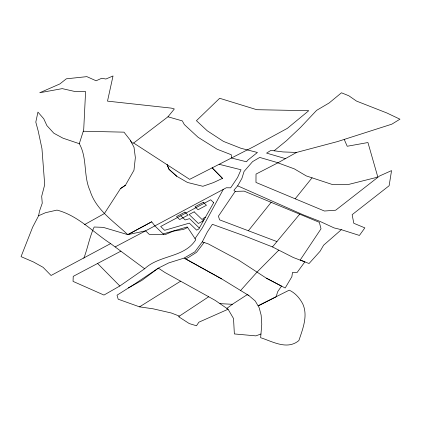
<?xml version="1.0" encoding="UTF-8"?>
<svg xmlns="http://www.w3.org/2000/svg" width="421" height="421" viewBox="0 0 421 421"><rect width="100%" height="100%" fill="white"/><g stroke="black" fill="none" stroke-linecap="round" stroke-linejoin="round"><path stroke-width="0.63" d="M163.185 233.934L187.282 226.94L195.776 239.707C184.451 257.852 159.485 254.752 144.645 268.766L110.612 243.596L51.052 275.476L43.084 267.309L33.443 261.967L21.05 256.642L32.659 227.14L38.6 215.752L39.5 211.137L42.253 203.211L41.684 196.286L44.705 184.677L41.963 148.681L38.206 131.036L35.801 122.09L37.937 112.102L43.763 118.78L46.894 125.59L53.841 133.22L62.971 138.177L79.29 143.693C87.473 158.043 83.226 175.773 90.031 190.687C95.988 209.984 113.886 221.467 127.8 234.655L145.603 230.84L226.319 187.766L230.655 187.834L237.565 177.541L241.007 169.763L219.13 164.295M83.274 131.236L83.742 129.005L85.589 91.578L74.617 91.436L62.25 88.631L39.732 92.746L59.856 83.947L66.318 78.822L86.868 76.638L96.099 80.779L101.729 78.259L105.903 79.022L113.023 75.964L107.502 101.135L171.315 108.118L174.336 108.976L167.974 116.796L133.646 143.019L131.684 142.814L130.357 140.282L123.99 132.157L83.274 131.236L79.29 143.693M83.853 258.21C87.763 247.958 89.541 237.039 94.162 227.019L103.198 227.345L127.8 234.655L151.692 221.788L154.854 225.903L163.695 234.429M179.388 316.113L171.263 312.982L153.223 308.835L139.546 306.856L118.206 299.215L117.017 295.195L133.962 284.475L158.354 268.13L168.695 262.925L184.13 258.084L194.87 251.821L202.259 241.88L207.353 231.945L212.368 224.309L244.306 235.839L272.482 246.932L293.316 257.52L309.067 263.514L320.092 251.253L323.607 245.206L341.352 229.687L359.413 235.439L364.865 227.877L353.803 223.288L352.14 214.689L389.115 185.756L391.556 170.605L379.563 175.983L335.684 210.211L324.438 211.021L255.968 182.44L256.026 174.089L277.897 162.832L296.531 152.439L337.553 141.561L391.835 124.169L399.95 119.19L386.804 112.949L356.524 101.093L348.835 95.778L341.484 92.788L329.101 103.003L316.624 110.349L300.641 127.316L286.59 140.603L274.113 150.792L270.908 150.381L266.582 153.112L285.443 158.622M223.288 189.382L202.269 228.014L195.034 238.591M204.101 242.501L196.554 252.321L188.582 257.405L185.477 258.826L221.662 278.891L248.895 295.579L255.221 300.957L259.194 307.783L261.131 315.092L261.773 324.254L260.641 337.705C272.834 341.62 287.154 350.314 298.873 340.568C302.731 328.98 308.183 315.892 302.778 303.92C299.715 298.147 295.268 292.9 289.211 290.174L258.199 305.688M84.584 224.598L104.371 213.563L120.532 188.561L125.405 185.293L133.973 170.237L135.357 157.591L134.01 147.266L130.357 140.282M202.259 241.88L208.274 243.896L238.728 260.189L266.319 278.155L285.185 288.006L291.879 276.697L292.495 272.408L297.094 272.498L304.941 261.762L300.194 260.031L321.023 228.798L319.339 222.325L244.133 191.123L235.223 191.376L233.918 190.255L237.67 185.819L241.896 178.436L244.08 171.431L252.584 161.622L259.731 157.428L276.581 162.348L294.311 168.863L306.262 175.91L332.474 184.556L348.904 184.361L376.106 177.536L377.753 176.794L367.938 142.535L347.22 146.261L344.215 139.425M235.223 191.376L218.431 216.162L219.594 219.851L276.929 241.58M248.516 230.582L271.161 202.306M295.195 198.812L312.05 177.82M272.482 246.932L299.784 214.073M240.549 290.569L257.126 271.998L278.802 250.142M226.887 308.419L232.329 304.299L247.29 294.616L248.895 295.579M120.911 251.142L73.222 276.36L73.049 281.386L103.966 295.058L119.832 285.996L144.645 268.766M120.532 188.561L125.405 185.293M208.684 296.758L178.551 316.666L189.282 323.575L196.491 325.78L198.854 322.202L228.087 309.24L233.534 318.539L234.36 333.942L255.889 335.869L260.957 333.985M139.546 306.856L180.604 281.181M128.316 287.932L141.819 280.423L158.354 268.13L164.921 272.482L215.084 300.31L228.087 309.24M38.6 215.752L45.584 212.673L56.993 210.1C77.927 215.51 92.962 232.15 110.612 243.596M127.8 234.655L151.692 221.788M205.464 217.173L202.864 218.562L204.038 219.694M115.138 246.911L145.603 230.84L149.255 234.36L165.627 234.439L173.168 231.192L183.703 229.34L187.64 227.477M258.689 305.714L276.055 296.868L277.771 291.553L281.507 286.127L266.319 278.155M222.499 178.388L212.147 167.858L222.499 178.388L213.379 182.63L202.864 186.287L187.477 182.472L176.815 176.31L169.058 169.374L167.121 164.737L169.058 169.374L176.815 176.31M296.531 152.439L282.996 151.934L274.113 150.792M219.93 303.636L232.329 304.299M341.352 229.687L334.111 227.919L320.013 221.414L303.178 214.821L237.67 185.819M167.974 116.796L182.33 120.901L184.309 124.548L198.091 137.288L217.104 149.213L231.271 154.744L231.439 158.012L246.48 161.785L247.927 160.054L257.426 152.481L240.991 148.287L223.446 141.398L207.243 130.784L196.428 120.701L219.657 98.282L256.763 109.702L308.761 110.702L287.327 128.368L254.058 146.471L189.65 179.351L133.646 143.019M221.662 278.891L184.13 258.084M199.307 228.035L189.576 218.652L185.124 219.936L180.798 215.768M97.593 263.472L119.832 285.996M213.689 202.664L198.744 229.035L196.639 230.155L189.361 223.125L164.622 230.303L160.685 226.498L210.721 199.796L213.689 202.664M184.935 212.116L176.562 216.578L179.656 219.567L188.024 215.099L184.935 212.116M203.343 202.29L194.976 206.753L198.065 209.742L206.437 205.274L203.343 202.29M194.139 211.837L189.118 214.515L198.391 223.477L203.411 220.799L194.139 211.837"/></g></svg>
